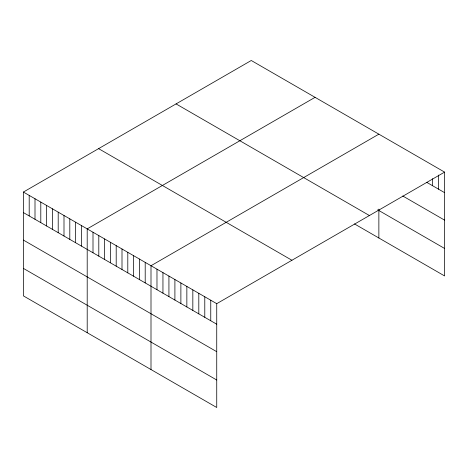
<?xml version="1.0" encoding="UTF-8"?>
<svg xmlns="http://www.w3.org/2000/svg" width="468" height="468" viewBox="0 0 468 468"><rect width="100%" height="100%" fill="white"/><g stroke="black" fill="none" stroke-linecap="round" stroke-linejoin="round"><path stroke-width="0.7" d="M23.4 192.055L216.737 303.673L216.737 407.505L23.4 295.881L23.4 192.055L251.263 60.495L444.6 172.119L444.6 275.945L354.504 223.932M315.063 97.332L87.2 228.887L87.2 332.713M378.864 134.17L151 265.725L151 369.55M216.737 303.673L444.6 172.119M426.67 182.309L444.6 192.658M402.767 195.993L444.6 220.141M377.705 209.839L444.6 248.461M176.067 103.914L369.404 215.532M98.596 148.643L291.933 260.261M23.4 212.589L216.737 324.213M23.4 240.078L216.737 351.696M23.4 268.398L216.737 380.016M438.621 175.044L438.621 189.207M432.648 178.677L432.648 185.755M378.864 209.097L378.864 237.996M210.758 300.228L210.758 320.761M204.785 296.776L204.785 317.31M198.806 293.325L198.806 313.864M192.834 289.873L192.834 310.413M186.855 286.422L186.855 306.961M180.882 282.976L180.882 303.51M174.903 279.525L174.903 300.064M168.93 276.073L168.93 296.613M162.952 272.622L162.952 293.161M156.979 269.176L156.979 289.71M145.203 262.373L145.203 282.912M139.4 259.026L139.4 279.566M133.602 255.68L133.602 276.214M127.799 252.328L127.799 272.867M122.002 248.982L122.002 269.521M116.199 245.63L116.199 266.169M110.401 242.284L110.401 262.823M104.604 238.937L104.604 259.471M98.801 235.585L98.801 256.125M93.003 232.239L93.003 252.773M81.403 225.541L81.403 246.08M75.6 222.189L75.6 242.728M69.802 218.843L69.802 239.382M63.999 215.496L63.999 236.03M58.202 212.144L58.202 232.684M52.398 208.798L52.398 229.332M46.601 205.446L46.601 225.986M40.798 202.1L40.798 222.639M35.001 198.754L35.001 219.287M29.197 195.402L29.197 215.941"/></g></svg>
